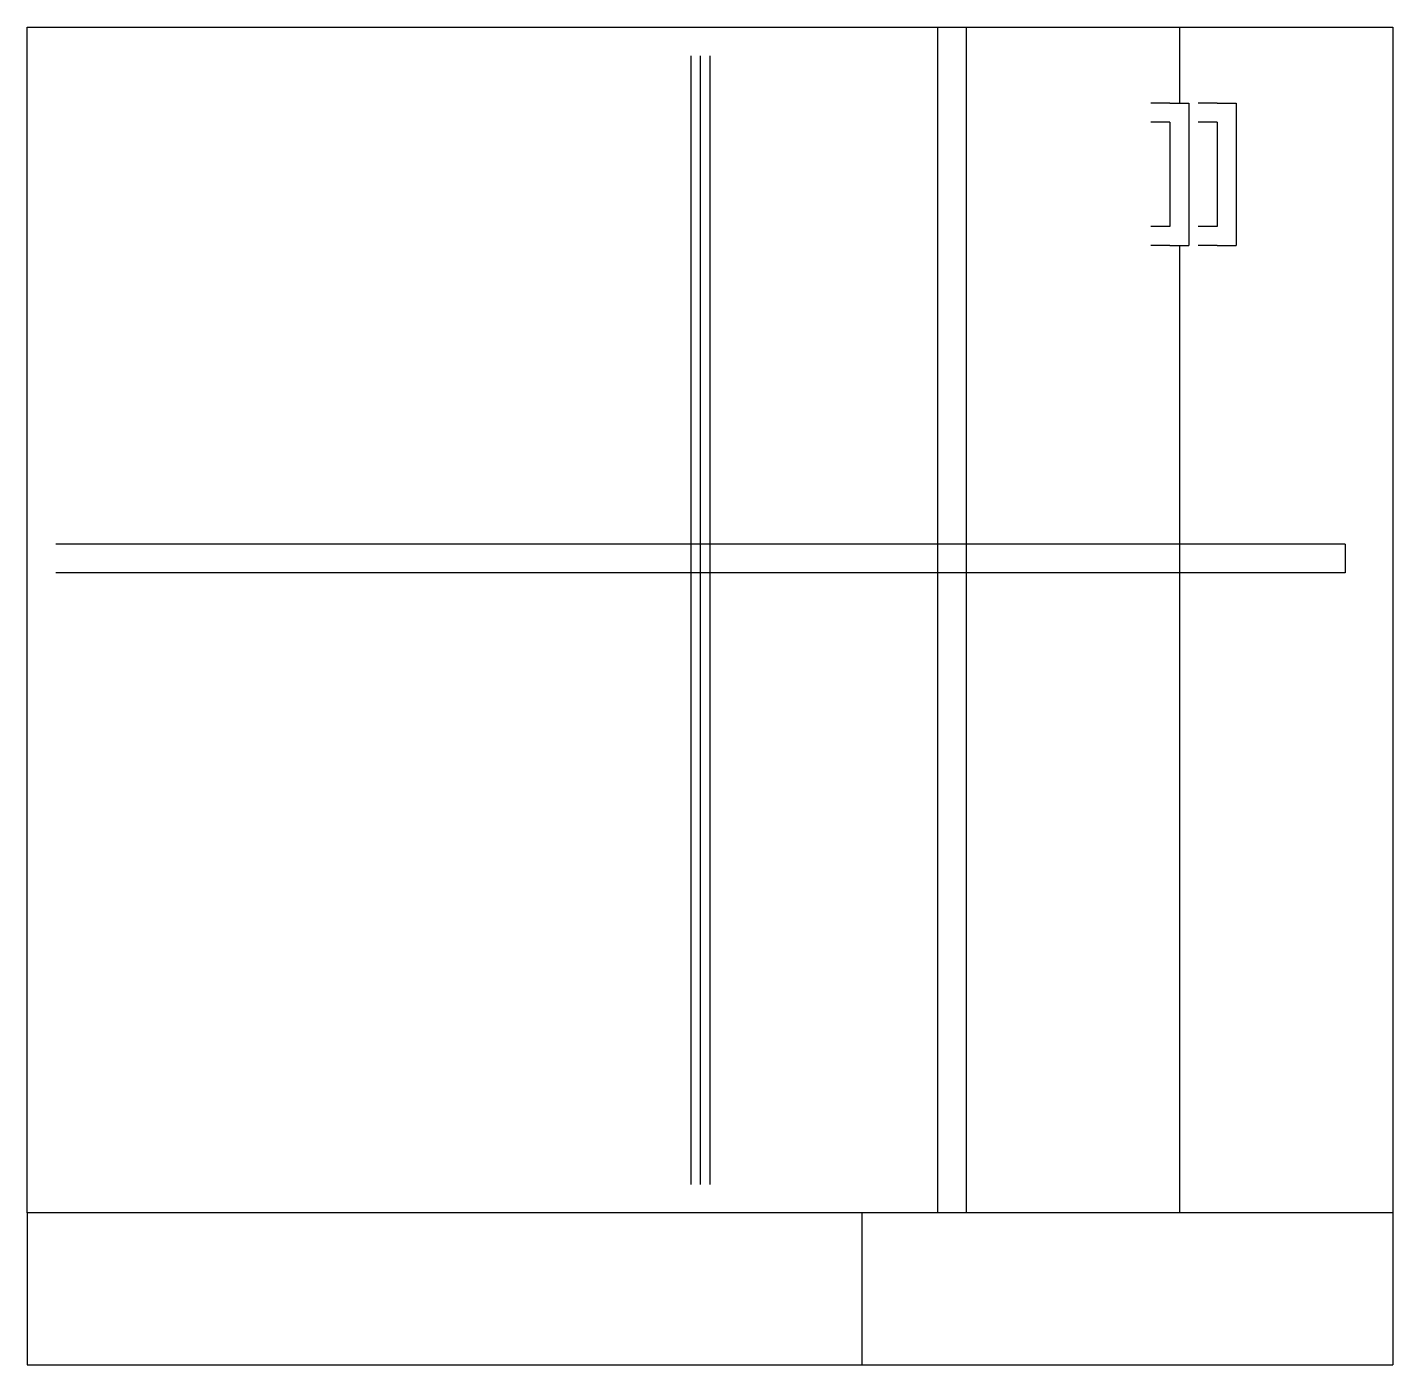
# Model space of a CAD drawing. Extents: x 0 to 36, y 0 to 35.2.
import ezdxf

# ---------------------------------------------------------------- set-up
doc = ezdxf.new("R2010")
doc.units = 0
doc.header["$LTSCALE"] = 3
doc.linetypes.add('HIDDEN', pattern=[0])
doc.layers.get('0').update_dxf_attribs({"linetype": 'CONTINUOUS'})
doc.layers.add('HID', color=7, linetype='HIDDEN')

msp = doc.modelspace()

# ---------------------------------------------------------------- linework, layer by layer
at = {"color": 0}
for p, q in [((0, 4), (0, 35.25)), ((0, 35.25), (24, 35.25)), ((24, 35.25), (24, 4)), ((24, 35.25), (36, 35.25)), ((24.75, 35.25), (24.75, 4)), ((30.375, 35.25), (30.375, 33.25)), ((36, 35.25), (36, 4)), ((30.125, 33.25), (29.625, 33.25)), ((30.125, 33.25), (30.625, 33.25)), ((30.625, 33.25), (30.625, 29.5)), ((31.375, 33.25), (30.875, 33.25)), ((31.375, 33.25), (31.875, 33.25)), ((31.875, 33.25), (31.875, 29.5)), ((30.125, 32.75), (29.625, 32.75)), ((30.125, 32.75), (30.125, 30)), ((31.375, 32.75), (30.875, 32.75)), ((31.375, 32.75), (31.375, 30)), ((30.125, 30), (29.625, 30)), ((31.375, 30), (30.875, 30)), ((30.125, 29.5), (29.625, 29.5)), ((30.125, 29.5), (30.625, 29.5)), ((30.375, 29.5), (30.375, 4)), ((31.375, 29.5), (30.875, 29.5)), ((31.375, 29.5), (31.875, 29.5)), ((36, 4), (0, 4)), ((0, 4), (0, 0)), ((22, 4), (22, 0)), ((36, 4), (36, 0)), ((0, 0), (36, 0))]:
    msp.add_line(p, q, dxfattribs=at)
at = {"layer": 'HID', "color": 0}
for p, q in [((17.5, 4.75), (17.5, 34.5)), ((17.75, 4.75), (17.75, 34.5)), ((18, 4.75), (18, 34.5)), ((34.75, 21.625), (0.75, 21.625)), ((34.75, 21.625), (34.75, 20.875)), ((34.75, 20.875), (0.75, 20.875))]:
    msp.add_line(p, q, dxfattribs=at)

doc.saveas('drawing.dxf')
